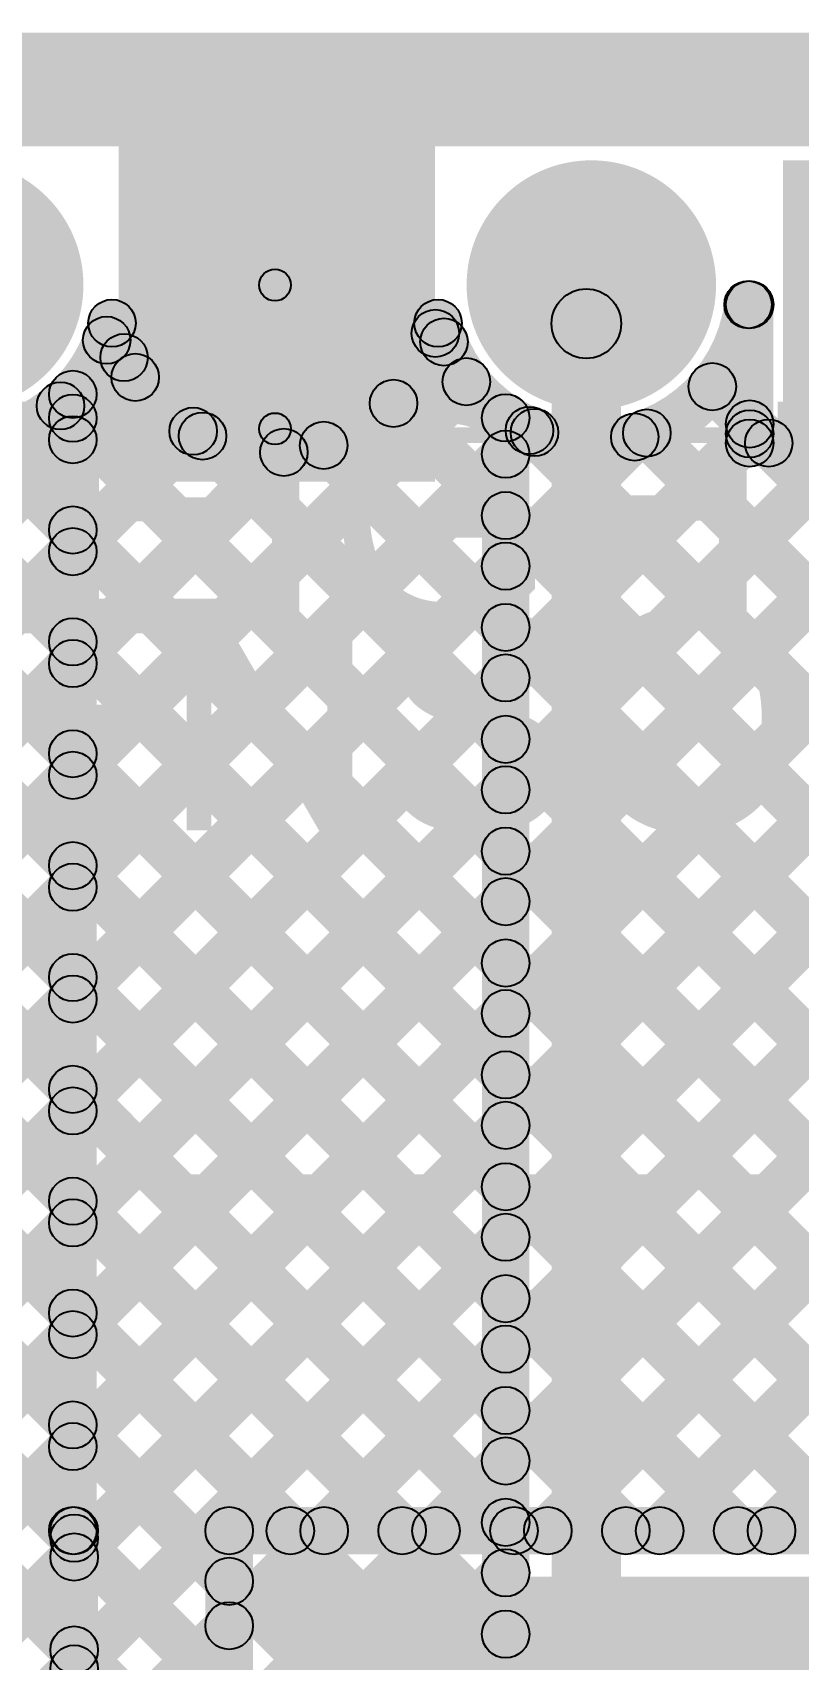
# Model space of a CAD drawing. Header units: millimetres. Extents: x 0 to 210, y 0 to 213.
# Drawn here: x 0.583 to 0.825, y 2.771 to 3.285 of the extents above; entities that cross this region are included whole.
import ezdxf

# ---------------------------------------------------------------- set-up
doc = ezdxf.new("R2010")
doc.units = ezdxf.units.MM
doc.header["$MEASUREMENT"] = 0
for name, color, linetype in [('BottomLayer', 5, 'Continuous'), ('BottomSolder', 6, 'Continuous'), ('PadHoleLayer', 156, 'Continuous'), ('TopLayer', 1, 'Continuous'), ('TopOverlay', 2, 'Continuous'), ('TopPaste', 8, 'Continuous'), ('TopSolder', 216, 'Continuous')]:
    doc.layers.add(name, color=color, linetype=linetype)

# ---------------------------------------------------------------- blocks, each defined once
blk = doc.blocks.new('HDR_F_1X4_19')
at = {"layer": 'BottomLayer'}
blk.add_hatch(color=5, dxfattribs=at).paths.add_polyline_path([(-0.03643, 0.03343), (0.03443, 0.03343), (0.03443, -0.03743), (-0.03643, -0.03743)])
h = blk.add_hatch(color=5, dxfattribs=at)
edge = h.paths.add_edge_path()
edge.add_arc((0.099, -0.002), 0.03543, 0, 360)
h = blk.add_hatch(color=5, dxfattribs=at)
edge = h.paths.add_edge_path()
edge.add_arc((0.199, -0.002), 0.03543, 0, 360)
h = blk.add_hatch(color=5, dxfattribs=at)
edge = h.paths.add_edge_path()
edge.add_arc((0.299, -0.002), 0.03543, 0, 360)
at = {"layer": 'BottomSolder'}
blk.add_hatch(color=6, dxfattribs=at).paths.add_polyline_path([(-0.04043, 0.03743), (0.03843, 0.03743), (0.03843, -0.04143), (-0.04043, -0.04143)])
h = blk.add_hatch(color=6, dxfattribs=at)
edge = h.paths.add_edge_path()
edge.add_arc((0.099, -0.002), 0.03943, 0, 360)
h = blk.add_hatch(color=6, dxfattribs=at)
edge = h.paths.add_edge_path()
edge.add_arc((0.199, -0.002), 0.03943, 0, 360)
h = blk.add_hatch(color=6, dxfattribs=at)
edge = h.paths.add_edge_path()
edge.add_arc((0.299, -0.002), 0.03943, 0, 360)
at = {"layer": 'PadHoleLayer'}
h = blk.add_hatch(color=156, dxfattribs=at)
edge = h.paths.add_edge_path()
edge.add_arc((-0.001, -0.002), 0.01772, 0, 360)
h = blk.add_hatch(color=156, dxfattribs=at)
edge = h.paths.add_edge_path()
edge.add_arc((0.099, -0.002), 0.01772, 0, 360)
h = blk.add_hatch(color=156, dxfattribs=at)
edge = h.paths.add_edge_path()
edge.add_arc((0.199, -0.002), 0.01772, 0, 360)
h = blk.add_hatch(color=156, dxfattribs=at)
edge = h.paths.add_edge_path()
edge.add_arc((0.299, -0.002), 0.01772, 0, 360)
at = {"layer": 'TopLayer'}
blk.add_hatch(color=1, dxfattribs=at).paths.add_polyline_path([(-0.03643, 0.03343), (0.03443, 0.03343), (0.03443, -0.03743), (-0.03643, -0.03743)])
h = blk.add_hatch(color=1, dxfattribs=at)
edge = h.paths.add_edge_path()
edge.add_arc((0.099, -0.002), 0.03543, 0, 360)
h = blk.add_hatch(color=1, dxfattribs=at)
edge = h.paths.add_edge_path()
edge.add_arc((0.199, -0.002), 0.03543, 0, 360)
h = blk.add_hatch(color=1, dxfattribs=at)
edge = h.paths.add_edge_path()
edge.add_arc((0.299, -0.002), 0.03543, 0, 360)
at = {"layer": 'TopOverlay'}
h = blk.add_hatch(color=2, dxfattribs=at)
edge = h.paths.add_edge_path()
edge.add_arc((-0.06, 0.04543), 0.0025, 0, 360)
h = blk.add_hatch(color=2, dxfattribs=at)
edge = h.paths.add_edge_path()
edge.add_arc((-0.06, 0.04543), 0.0025, 0, 360)
for points in [[(0.358, 0.04793), (0.358, 0.04293), (-0.06, 0.04293), (-0.06, 0.04793)], [(-0.0625, 0.04543), (-0.0575, 0.04543), (-0.0575, -0.053), (-0.0625, -0.053)], [(0.3555, 0.04543), (0.3605, 0.04543), (0.3605, -0.053), (0.3555, -0.053)], [(0.358, -0.0505), (0.358, -0.0555), (-0.06, -0.0555), (-0.06, -0.0505)]]:
    blk.add_hatch(color=2, dxfattribs=at).paths.add_polyline_path(points)
h = blk.add_hatch(color=2, dxfattribs=at)
edge = h.paths.add_edge_path()
edge.add_arc((0.358, 0.04543), 0.0025, 0, 360)
h = blk.add_hatch(color=2, dxfattribs=at)
edge = h.paths.add_edge_path()
edge.add_arc((0.358, 0.04543), 0.0025, 0, 360)
h = blk.add_hatch(color=2, dxfattribs=at)
edge = h.paths.add_edge_path()
edge.add_arc((-0.06, -0.053), 0.0025, 0, 360)
h = blk.add_hatch(color=2, dxfattribs=at)
edge = h.paths.add_edge_path()
edge.add_arc((-0.06, -0.053), 0.0025, 0, 360)
h = blk.add_hatch(color=2, dxfattribs=at)
edge = h.paths.add_edge_path()
edge.add_arc((0.358, -0.053), 0.0025, 0, 360)
h = blk.add_hatch(color=2, dxfattribs=at)
edge = h.paths.add_edge_path()
edge.add_arc((0.358, -0.053), 0.0025, 0, 360)
at = {"layer": 'TopSolder'}
blk.add_hatch(color=216, dxfattribs=at).paths.add_polyline_path([(-0.04043, 0.03743), (0.03843, 0.03743), (0.03843, -0.04143), (-0.04043, -0.04143)])
h = blk.add_hatch(color=216, dxfattribs=at)
edge = h.paths.add_edge_path()
edge.add_arc((0.099, -0.002), 0.03943, 0, 360)
h = blk.add_hatch(color=216, dxfattribs=at)
edge = h.paths.add_edge_path()
edge.add_arc((0.199, -0.002), 0.03943, 0, 360)
h = blk.add_hatch(color=216, dxfattribs=at)
edge = h.paths.add_edge_path()
edge.add_arc((0.299, -0.002), 0.03943, 0, 360)
at = {"layer": 'TopOverlay'}
for centre in [(-0.06, 0.04543), (-0.06, 0.04543), (0.358, 0.04543), (0.358, 0.04543), (-0.06, -0.053), (-0.06, -0.053), (0.358, -0.053), (0.358, -0.053)]:
    blk.add_circle(centre, 0.0025, dxfattribs=at)
blk = doc.blocks.new('74437368033_66')
at = {"layer": 'TopLayer'}
blk.add_hatch(color=1, dxfattribs=at).paths.add_polyline_path([(-0.26772, 0.0689), (-0.1063, 0.0689), (-0.1063, -0.0689), (-0.26772, -0.0689)])
at = {"layer": 'TopOverlay'}
blk.add_hatch(color=2, dxfattribs=at).paths.add_polyline_path([(0.17669, -0.20018), (0.17669, -0.20518), (-0.17669, -0.20518), (-0.17669, -0.20018)])
at = {"layer": 'TopPaste'}
blk.add_hatch(color=8, dxfattribs=at).paths.add_polyline_path([(-0.26772, 0.0689), (-0.1063, 0.0689), (-0.1063, -0.0689), (-0.26772, -0.0689)])
at = {"layer": 'TopSolder'}
blk.add_hatch(color=216, dxfattribs=at).paths.add_polyline_path([(-0.27172, 0.0729), (-0.1023, 0.0729), (-0.1023, -0.0729), (-0.27172, -0.0729)])

msp = doc.modelspace()

# ---------------------------------------------------------------- hatches: boundary and pattern name
at = {"layer": 'BottomLayer'}
for points in [[(-0.093, 3.249), (2.609, 3.249), (2.609, 3.285), (-0.093, 3.285)], [(0.61, 3.143), (0.71, 3.143), (0.71, 3.266), (0.61, 3.266)], [(0.30484, 3.1957), (0.31544, 3.2063), (0.73765, 2.78409), (0.72705, 2.77349)], [(0.34019, 3.1957), (0.3508, 3.2063), (0.73765, 2.81945), (0.72705, 2.80884)], [(0.37555, 3.1957), (0.38615, 3.2063), (0.73765, 2.8548), (0.72705, 2.8442)], [(0.4109, 3.1957), (0.42151, 3.2063), (0.73765, 2.89016), (0.72705, 2.87955)], [(0.44626, 3.1957), (0.45686, 3.2063), (0.73765, 2.92551), (0.72705, 2.91491)], [(0.48161, 3.1957), (0.49222, 3.2063), (0.73765, 2.96087), (0.72705, 2.95026)], [(0.66443, 3.15975), (0.65443, 3.15975), (0.65443, 3.20518), (0.66443, 3.20518)], [(0.70481, 3.18463), (0.71542, 3.19524), (0.71814, 3.19251), (0.70754, 3.1819)], [(0.60092, 3.18246), (0.61152, 3.19306), (0.61701, 3.18758), (0.6064, 3.17697)], [(0.76885, 2.46115), (0.74685, 2.46115), (0.74685, 3.193), (0.76885, 3.193)], [(0.1888, 2.739), (0.1782, 2.7496), (0.60993, 3.18134), (0.62054, 3.17073)], [(0.1888, 2.63293), (0.1782, 2.64354), (0.71461, 3.17995), (0.72522, 3.16935)], [(0.69159, 3.16249), (0.7022, 3.1731), (0.73765, 3.13764), (0.72705, 3.12704)], [(0.58631, 3.16171), (0.59692, 3.17231), (0.73765, 3.03158), (0.72705, 3.02097)], [(0.1888, 2.70364), (0.1782, 2.71425), (0.62825, 3.1643), (0.63886, 3.1537)], [(0.63122, 3.15216), (0.64182, 3.16276), (0.73765, 3.06693), (0.72705, 3.05633)], [(0.73985, 2.46115), (0.72485, 2.46115), (0.72485, 3.16323), (0.73985, 3.16323)], [(0.1888, 2.66829), (0.1782, 2.67889), (0.65693, 3.15763), (0.66754, 3.14702)], [(0.56208, 3.15058), (0.57269, 3.16119), (0.73765, 2.99622), (0.72705, 2.98562)], [(0.6695, 3.14923), (0.68011, 3.15983), (0.73765, 3.10229), (0.72705, 3.09168)], [(0.1888, 2.59757), (0.1782, 2.60818), (0.72705, 3.15703), (0.73765, 3.14643)], [(0.1888, 2.56222), (0.1782, 2.57283), (0.72705, 3.12168), (0.73765, 3.11107)], [(0.35664, 3.10854), (0.36725, 3.11914), (0.73765, 2.74874), (0.72705, 2.73813)], [(0.34925, 3.08057), (0.35986, 3.09117), (0.73765, 2.71338), (0.72705, 2.70277)], [(0.1888, 2.52686), (0.1782, 2.53747), (0.72705, 3.08632), (0.73765, 3.07571)], [(0.28445, 3.07466), (0.29506, 3.08527), (0.73765, 2.64267), (0.72705, 2.63206)], [(0.3198, 3.07466), (0.33041, 3.08527), (0.73765, 2.67803), (0.72705, 2.66742)], [(0.1888, 2.49151), (0.1782, 2.50212), (0.72705, 3.05097), (0.73765, 3.04036)], [(0.1888, 2.45615), (0.1782, 2.46676), (0.72705, 3.01561), (0.73765, 3.005)], [(0.1888, 2.4208), (0.1782, 2.43141), (0.72705, 2.98026), (0.73765, 2.96965)], [(0.1888, 2.38544), (0.1782, 2.39605), (0.72705, 2.9449), (0.73765, 2.93429)], [(0.1888, 2.35009), (0.1782, 2.36069), (0.72705, 2.90954), (0.73765, 2.89894)], [(0.19827, 2.3242), (0.18766, 2.3348), (0.72705, 2.87419), (0.73765, 2.86358)], [(0.23362, 2.3242), (0.22302, 2.3348), (0.72705, 2.83883), (0.73765, 2.82823)], [(0.26898, 2.3242), (0.25837, 2.3348), (0.72705, 2.80348), (0.73765, 2.79287)]]:
    msp.add_hatch(color=5, dxfattribs=at).paths.add_polyline_path(points)
h = msp.add_hatch(color=5, dxfattribs=at)
edge = h.paths.add_edge_path()
edge.add_arc((0.65943, 3.20518), 0.005, 0, 360)
h = msp.add_hatch(color=5, dxfattribs=at)
edge = h.paths.add_edge_path()
edge.add_arc((0.75785, 3.193), 0.011, 0, 360)
h = msp.add_hatch(color=5, dxfattribs=at)
edge = h.paths.add_edge_path()
edge.add_arc((0.60788, 3.19313), 0.0075, 0, 360)
h = msp.add_hatch(color=5, dxfattribs=at)
edge = h.paths.add_edge_path()
edge.add_arc((0.60788, 3.19313), 0.0075, 0, 360)
h = msp.add_hatch(color=5, dxfattribs=at)
edge = h.paths.add_edge_path()
edge.add_arc((0.71097, 3.19313), 0.0075, 0, 360)
h = msp.add_hatch(color=5, dxfattribs=at)
edge = h.paths.add_edge_path()
edge.add_arc((0.71097, 3.19313), 0.0075, 0, 360)
h = msp.add_hatch(color=5, dxfattribs=at)
edge = h.paths.add_edge_path()
edge.add_arc((0.60622, 3.18776), 0.0075, 0, 360)
h = msp.add_hatch(color=5, dxfattribs=at)
edge = h.paths.add_edge_path()
edge.add_arc((0.71012, 3.18993), 0.0075, 0, 360)
h = msp.add_hatch(color=5, dxfattribs=at)
edge = h.paths.add_edge_path()
edge.add_arc((0.71284, 3.18721), 0.0075, 0, 360)
h = msp.add_hatch(color=5, dxfattribs=at)
edge = h.paths.add_edge_path()
edge.add_arc((0.61171, 3.18228), 0.0075, 0, 360)
h = msp.add_hatch(color=5, dxfattribs=at)
edge = h.paths.add_edge_path()
edge.add_arc((0.61524, 3.17604), 0.0075, 0, 360)
h = msp.add_hatch(color=5, dxfattribs=at)
edge = h.paths.add_edge_path()
edge.add_arc((0.71992, 3.17465), 0.0075, 0, 360)
h = msp.add_hatch(color=5, dxfattribs=at)
edge = h.paths.add_edge_path()
edge.add_arc((0.59162, 3.16701), 0.0075, 0, 360)
h = msp.add_hatch(color=5, dxfattribs=at)
edge = h.paths.add_edge_path()
edge.add_arc((0.6969, 3.16779), 0.0075, 0, 360)
h = msp.add_hatch(color=5, dxfattribs=at)
edge = h.paths.add_edge_path()
edge.add_arc((0.73235, 3.16323), 0.0075, 0, 360)
h = msp.add_hatch(color=5, dxfattribs=at)
edge = h.paths.add_edge_path()
edge.add_arc((0.73235, 3.16323), 0.0075, 0, 360)
h = msp.add_hatch(color=5, dxfattribs=at)
edge = h.paths.add_edge_path()
edge.add_arc((0.63356, 3.159), 0.0075, 0, 360)
h = msp.add_hatch(color=5, dxfattribs=at)
edge = h.paths.add_edge_path()
edge.add_arc((0.63652, 3.15746), 0.0075, 0, 360)
h = msp.add_hatch(color=5, dxfattribs=at)
edge = h.paths.add_edge_path()
edge.add_arc((0.65943, 3.15975), 0.005, 0, 360)
h = msp.add_hatch(color=5, dxfattribs=at)
edge = h.paths.add_edge_path()
edge.add_arc((0.66223, 3.15232), 0.0075, 0, 360)
h = msp.add_hatch(color=5, dxfattribs=at)
edge = h.paths.add_edge_path()
edge.add_arc((0.67481, 3.15453), 0.0075, 0, 360)
h = msp.add_hatch(color=5, dxfattribs=at)
edge = h.paths.add_edge_path()
edge.add_arc((0.73235, 3.15173), 0.0075, 0, 360)
h = msp.add_hatch(color=5, dxfattribs=at)
edge = h.paths.add_edge_path()
edge.add_arc((0.73235, 3.13234), 0.0075, 0, 360)
h = msp.add_hatch(color=5, dxfattribs=at)
edge = h.paths.add_edge_path()
edge.add_arc((0.73235, 3.11637), 0.0075, 0, 360)
h = msp.add_hatch(color=5, dxfattribs=at)
edge = h.paths.add_edge_path()
edge.add_arc((0.73235, 3.09699), 0.0075, 0, 360)
h = msp.add_hatch(color=5, dxfattribs=at)
edge = h.paths.add_edge_path()
edge.add_arc((0.73235, 3.08102), 0.0075, 0, 360)
h = msp.add_hatch(color=5, dxfattribs=at)
edge = h.paths.add_edge_path()
edge.add_arc((0.73235, 3.06163), 0.0075, 0, 360)
h = msp.add_hatch(color=5, dxfattribs=at)
edge = h.paths.add_edge_path()
edge.add_arc((0.73235, 3.04566), 0.0075, 0, 360)
h = msp.add_hatch(color=5, dxfattribs=at)
edge = h.paths.add_edge_path()
edge.add_arc((0.73235, 3.02628), 0.0075, 0, 360)
h = msp.add_hatch(color=5, dxfattribs=at)
edge = h.paths.add_edge_path()
edge.add_arc((0.73235, 3.01031), 0.0075, 0, 360)
h = msp.add_hatch(color=5, dxfattribs=at)
edge = h.paths.add_edge_path()
edge.add_arc((0.73235, 2.99092), 0.0075, 0, 360)
h = msp.add_hatch(color=5, dxfattribs=at)
edge = h.paths.add_edge_path()
edge.add_arc((0.73235, 2.97495), 0.0075, 0, 360)
h = msp.add_hatch(color=5, dxfattribs=at)
edge = h.paths.add_edge_path()
edge.add_arc((0.73235, 2.95556), 0.0075, 0, 360)
h = msp.add_hatch(color=5, dxfattribs=at)
edge = h.paths.add_edge_path()
edge.add_arc((0.73235, 2.9396), 0.0075, 0, 360)
h = msp.add_hatch(color=5, dxfattribs=at)
edge = h.paths.add_edge_path()
edge.add_arc((0.73235, 2.92021), 0.0075, 0, 360)
h = msp.add_hatch(color=5, dxfattribs=at)
edge = h.paths.add_edge_path()
edge.add_arc((0.73235, 2.90424), 0.0075, 0, 360)
h = msp.add_hatch(color=5, dxfattribs=at)
edge = h.paths.add_edge_path()
edge.add_arc((0.73235, 2.88485), 0.0075, 0, 360)
h = msp.add_hatch(color=5, dxfattribs=at)
edge = h.paths.add_edge_path()
edge.add_arc((0.73235, 2.86889), 0.0075, 0, 360)
h = msp.add_hatch(color=5, dxfattribs=at)
edge = h.paths.add_edge_path()
edge.add_arc((0.73235, 2.8495), 0.0075, 0, 360)
h = msp.add_hatch(color=5, dxfattribs=at)
edge = h.paths.add_edge_path()
edge.add_arc((0.73235, 2.83353), 0.0075, 0, 360)
h = msp.add_hatch(color=5, dxfattribs=at)
edge = h.paths.add_edge_path()
edge.add_arc((0.73235, 2.81414), 0.0075, 0, 360)
h = msp.add_hatch(color=5, dxfattribs=at)
edge = h.paths.add_edge_path()
edge.add_arc((0.73235, 2.79818), 0.0075, 0, 360)
h = msp.add_hatch(color=5, dxfattribs=at)
edge = h.paths.add_edge_path()
edge.add_arc((0.73235, 2.77879), 0.0075, 0, 360)
at = {"layer": 'TopLayer'}
h = msp.add_hatch(color=1, dxfattribs=at)
edge = h.paths.add_edge_path()
edge.add_arc((0.65943, 3.20518), 0.005, 0, 360)
for points in [[(0.6008, 2.8328), (0.5902, 2.84341), (0.9511, 3.2043), (0.9617, 3.1937)], [(0.66443, 3.15975), (0.65443, 3.15975), (0.65443, 3.20518), (0.66443, 3.20518)], [(0.68027, 2.8062), (0.66966, 2.8168), (1.05716, 3.2043), (1.06777, 3.1937)], [(0.81699, 3.15525), (0.80199, 3.15525), (0.80199, 3.199), (0.81699, 3.199)], [(0.60123, 2.79787), (0.59062, 2.80848), (0.97913, 3.19698), (0.98973, 3.18637)], [(0.60123, 2.76251), (0.59062, 2.77312), (1.01345, 3.19595), (1.02405, 3.18534)], [(0.70481, 3.18463), (0.71542, 3.19524), (0.71814, 3.19251), (0.70754, 3.1819)], [(0.60092, 3.18246), (0.61152, 3.19306), (0.61701, 3.18758), (0.6064, 3.17697)], [(0.6008, 3.151), (0.5902, 3.1616), (0.60993, 3.18134), (0.62054, 3.17073)], [(0.6008, 3.04493), (0.5902, 3.05554), (0.71461, 3.17995), (0.72522, 3.16935)], [(0.79237, 3.16778), (0.80298, 3.17839), (0.8148, 3.16657), (0.80419, 3.15596)], [(0.69159, 3.16249), (0.7022, 3.1731), (0.9965, 2.8788), (0.98589, 2.8682)], [(0.603, 2.8115), (0.588, 2.8115), (0.588, 3.17066), (0.603, 3.17066)], [(0.5902, 3.15782), (0.6008, 3.16843), (0.95243, 2.8168), (0.94182, 2.8062)], [(0.71562, 2.8062), (0.70502, 2.8168), (1.0572, 3.16898), (1.0678, 3.15838)], [(0.6008, 3.00957), (0.5902, 3.02018), (0.73456, 3.16454), (0.74517, 3.15394)], [(0.6008, 3.11564), (0.5902, 3.12625), (0.62825, 3.1643), (0.63886, 3.1537)], [(0.6008, 2.93886), (0.5902, 2.94947), (0.80419, 3.16346), (0.8148, 3.15286)], [(0.6008, 2.97422), (0.5902, 2.98483), (0.76784, 3.16247), (0.77845, 3.15187)], [(0.63122, 3.15216), (0.64182, 3.16276), (0.98778, 2.8168), (0.97718, 2.8062)], [(0.73615, 3.15329), (0.74676, 3.1639), (1.03185, 2.8788), (1.02124, 2.8682)], [(0.77167, 3.15313), (0.78227, 3.16373), (1.06721, 2.8788), (1.0566, 2.8682)], [(0.80419, 3.15596), (0.8148, 3.16657), (0.82081, 3.16055), (0.81021, 3.14994)], [(0.80949, 3.14775), (0.80949, 3.16275), (0.90936, 3.16275), (0.90936, 3.14775)], [(0.6008, 2.90351), (0.5902, 2.91412), (0.83663, 3.16055), (0.84724, 3.14994)], [(0.6008, 2.86815), (0.5902, 2.87876), (0.87199, 3.16055), (0.88259, 3.14994)], [(0.6008, 3.08029), (0.5902, 3.09089), (0.65693, 3.15763), (0.66754, 3.14702)], [(0.6695, 3.14923), (0.68011, 3.15983), (0.9948, 2.84514), (0.9842, 2.83453)], [(0.81021, 3.14994), (0.82081, 3.16055), (1.10256, 2.8788), (1.09195, 2.8682)], [(0.5902, 3.12247), (0.6008, 3.13307), (0.91707, 2.8168), (0.90647, 2.8062)], [(0.75098, 2.8062), (0.74037, 2.8168), (1.0572, 3.13363), (1.0678, 3.12302)], [(0.78633, 2.8062), (0.77573, 2.8168), (1.08223, 3.1233), (1.09283, 3.1127)], [(0.82169, 2.8062), (0.81108, 2.8168), (1.11758, 3.1233), (1.12819, 3.1127)], [(0.5902, 3.08711), (0.6008, 3.09772), (0.88172, 2.8168), (0.87111, 2.8062)], [(0.5902, 3.05176), (0.6008, 3.06236), (0.84636, 2.8168), (0.83576, 2.8062)], [(0.5902, 3.0164), (0.6008, 3.02701), (0.81101, 2.8168), (0.8004, 2.8062)], [(0.5902, 2.98105), (0.6008, 2.99165), (0.77565, 2.8168), (0.76505, 2.8062)], [(0.5902, 2.94569), (0.6008, 2.9563), (0.7403, 2.8168), (0.72969, 2.8062)], [(0.5902, 2.91034), (0.6008, 2.92094), (0.70494, 2.8168), (0.69434, 2.8062)], [(0.5902, 2.87498), (0.6008, 2.88559), (0.66959, 2.8168), (0.65898, 2.8062)], [(0.5902, 2.83962), (0.6008, 2.85023), (0.65023, 2.80081), (0.63962, 2.7902)], [(0.64493, 2.804), (0.64493, 2.819), (0.9895, 2.819), (0.9895, 2.804)], [(0.59062, 2.80384), (0.60123, 2.81445), (0.65023, 2.76545), (0.63962, 2.75484)], [(0.60343, 2.6285), (0.58843, 2.6285), (0.58843, 2.8115), (0.60343, 2.8115)], [(0.65243, 2.5215), (0.63743, 2.5215), (0.63743, 2.8115), (0.65243, 2.8115)], [(0.65943, 2.536), (0.993, 2.536), (0.993, 2.797), (0.65943, 2.797)], [(0.60123, 2.72716), (0.59062, 2.73776), (0.63962, 2.78676), (0.65023, 2.77616)], [(0.59062, 2.76849), (0.60123, 2.7791), (0.65023, 2.7301), (0.63962, 2.71949)]]:
    msp.add_hatch(color=1, dxfattribs=at).paths.add_polyline_path(points)
h = msp.add_hatch(color=1, dxfattribs=at)
edge = h.paths.add_edge_path()
edge.add_arc((0.80898, 3.199), 0.0075, 0, 360)
h = msp.add_hatch(color=1, dxfattribs=at)
edge = h.paths.add_edge_path()
edge.add_arc((0.80949, 3.199), 0.0075, 0, 360)
h = msp.add_hatch(color=1, dxfattribs=at)
edge = h.paths.add_edge_path()
edge.add_arc((0.60788, 3.19313), 0.0075, 0, 360)
h = msp.add_hatch(color=1, dxfattribs=at)
edge = h.paths.add_edge_path()
edge.add_arc((0.60788, 3.19313), 0.0075, 0, 360)
h = msp.add_hatch(color=1, dxfattribs=at)
edge = h.paths.add_edge_path()
edge.add_arc((0.71097, 3.19313), 0.0075, 0, 360)
h = msp.add_hatch(color=1, dxfattribs=at)
edge = h.paths.add_edge_path()
edge.add_arc((0.71097, 3.19313), 0.0075, 0, 360)
h = msp.add_hatch(color=1, dxfattribs=at)
edge = h.paths.add_edge_path()
edge.add_arc((0.60622, 3.18776), 0.0075, 0, 360)
h = msp.add_hatch(color=1, dxfattribs=at)
edge = h.paths.add_edge_path()
edge.add_arc((0.71012, 3.18993), 0.0075, 0, 360)
h = msp.add_hatch(color=1, dxfattribs=at)
edge = h.paths.add_edge_path()
edge.add_arc((0.71284, 3.18721), 0.0075, 0, 360)
h = msp.add_hatch(color=1, dxfattribs=at)
edge = h.paths.add_edge_path()
edge.add_arc((0.61171, 3.18228), 0.0075, 0, 360)
h = msp.add_hatch(color=1, dxfattribs=at)
edge = h.paths.add_edge_path()
edge.add_arc((0.61524, 3.17604), 0.0075, 0, 360)
h = msp.add_hatch(color=1, dxfattribs=at)
edge = h.paths.add_edge_path()
edge.add_arc((0.5955, 3.17066), 0.0075, 0, 360)
h = msp.add_hatch(color=1, dxfattribs=at)
edge = h.paths.add_edge_path()
edge.add_arc((0.5955, 3.17066), 0.0075, 0, 360)
h = msp.add_hatch(color=1, dxfattribs=at)
edge = h.paths.add_edge_path()
edge.add_arc((0.71992, 3.17465), 0.0075, 0, 360)
h = msp.add_hatch(color=1, dxfattribs=at)
edge = h.paths.add_edge_path()
edge.add_arc((0.79768, 3.17308), 0.0075, 0, 360)
h = msp.add_hatch(color=1, dxfattribs=at)
edge = h.paths.add_edge_path()
edge.add_arc((0.6969, 3.16779), 0.0075, 0, 360)
h = msp.add_hatch(color=1, dxfattribs=at)
edge = h.paths.add_edge_path()
edge.add_arc((0.5955, 3.16313), 0.0075, 0, 360)
h = msp.add_hatch(color=1, dxfattribs=at)
edge = h.paths.add_edge_path()
edge.add_arc((0.80949, 3.16126), 0.0075, 0, 360)
h = msp.add_hatch(color=1, dxfattribs=at)
edge = h.paths.add_edge_path()
edge.add_arc((0.80949, 3.16126), 0.0075, 0, 360)
h = msp.add_hatch(color=1, dxfattribs=at)
edge = h.paths.add_edge_path()
edge.add_arc((0.5955, 3.1563), 0.0075, 0, 360)
h = msp.add_hatch(color=1, dxfattribs=at)
edge = h.paths.add_edge_path()
edge.add_arc((0.63356, 3.159), 0.0075, 0, 360)
h = msp.add_hatch(color=1, dxfattribs=at)
edge = h.paths.add_edge_path()
edge.add_arc((0.63652, 3.15746), 0.0075, 0, 360)
h = msp.add_hatch(color=1, dxfattribs=at)
edge = h.paths.add_edge_path()
edge.add_arc((0.65943, 3.15975), 0.005, 0, 360)
h = msp.add_hatch(color=1, dxfattribs=at)
edge = h.paths.add_edge_path()
edge.add_arc((0.73986, 3.15924), 0.0075, 0, 360)
h = msp.add_hatch(color=1, dxfattribs=at)
edge = h.paths.add_edge_path()
edge.add_arc((0.74145, 3.15859), 0.0075, 0, 360)
h = msp.add_hatch(color=1, dxfattribs=at)
edge = h.paths.add_edge_path()
edge.add_arc((0.77315, 3.15717), 0.0075, 0, 360)
h = msp.add_hatch(color=1, dxfattribs=at)
edge = h.paths.add_edge_path()
edge.add_arc((0.77697, 3.15843), 0.0075, 0, 360)
h = msp.add_hatch(color=1, dxfattribs=at)
edge = h.paths.add_edge_path()
edge.add_arc((0.80949, 3.15816), 0.0075, 0, 360)
h = msp.add_hatch(color=1, dxfattribs=at)
edge = h.paths.add_edge_path()
edge.add_arc((0.80949, 3.15525), 0.0075, 0, 360)
h = msp.add_hatch(color=1, dxfattribs=at)
edge = h.paths.add_edge_path()
edge.add_arc((0.80949, 3.15525), 0.0075, 0, 360)
h = msp.add_hatch(color=1, dxfattribs=at)
edge = h.paths.add_edge_path()
edge.add_arc((0.81551, 3.15525), 0.0075, 0, 360)
h = msp.add_hatch(color=1, dxfattribs=at)
edge = h.paths.add_edge_path()
edge.add_arc((0.81551, 3.15525), 0.0075, 0, 360)
h = msp.add_hatch(color=1, dxfattribs=at)
edge = h.paths.add_edge_path()
edge.add_arc((0.66223, 3.15232), 0.0075, 0, 360)
h = msp.add_hatch(color=1, dxfattribs=at)
edge = h.paths.add_edge_path()
edge.add_arc((0.67481, 3.15453), 0.0075, 0, 360)
h = msp.add_hatch(color=1, dxfattribs=at)
edge = h.paths.add_edge_path()
edge.add_arc((0.5955, 3.12777), 0.0075, 0, 360)
h = msp.add_hatch(color=1, dxfattribs=at)
edge = h.paths.add_edge_path()
edge.add_arc((0.5955, 3.12094), 0.0075, 0, 360)
h = msp.add_hatch(color=1, dxfattribs=at)
edge = h.paths.add_edge_path()
edge.add_arc((0.5955, 3.09242), 0.0075, 0, 360)
h = msp.add_hatch(color=1, dxfattribs=at)
edge = h.paths.add_edge_path()
edge.add_arc((0.5955, 3.08559), 0.0075, 0, 360)
h = msp.add_hatch(color=1, dxfattribs=at)
edge = h.paths.add_edge_path()
edge.add_arc((0.5955, 3.05706), 0.0075, 0, 360)
h = msp.add_hatch(color=1, dxfattribs=at)
edge = h.paths.add_edge_path()
edge.add_arc((0.5955, 3.05023), 0.0075, 0, 360)
h = msp.add_hatch(color=1, dxfattribs=at)
edge = h.paths.add_edge_path()
edge.add_arc((0.5955, 3.0217), 0.0075, 0, 360)
h = msp.add_hatch(color=1, dxfattribs=at)
edge = h.paths.add_edge_path()
edge.add_arc((0.5955, 3.01488), 0.0075, 0, 360)
h = msp.add_hatch(color=1, dxfattribs=at)
edge = h.paths.add_edge_path()
edge.add_arc((0.5955, 2.98635), 0.0075, 0, 360)
h = msp.add_hatch(color=1, dxfattribs=at)
edge = h.paths.add_edge_path()
edge.add_arc((0.5955, 2.97952), 0.0075, 0, 360)
h = msp.add_hatch(color=1, dxfattribs=at)
edge = h.paths.add_edge_path()
edge.add_arc((0.5955, 2.95099), 0.0075, 0, 360)
h = msp.add_hatch(color=1, dxfattribs=at)
edge = h.paths.add_edge_path()
edge.add_arc((0.5955, 2.94417), 0.0075, 0, 360)
h = msp.add_hatch(color=1, dxfattribs=at)
edge = h.paths.add_edge_path()
edge.add_arc((0.5955, 2.91564), 0.0075, 0, 360)
h = msp.add_hatch(color=1, dxfattribs=at)
edge = h.paths.add_edge_path()
edge.add_arc((0.5955, 2.90881), 0.0075, 0, 360)
h = msp.add_hatch(color=1, dxfattribs=at)
edge = h.paths.add_edge_path()
edge.add_arc((0.5955, 2.88028), 0.0075, 0, 360)
h = msp.add_hatch(color=1, dxfattribs=at)
edge = h.paths.add_edge_path()
edge.add_arc((0.5955, 2.87346), 0.0075, 0, 360)
h = msp.add_hatch(color=1, dxfattribs=at)
edge = h.paths.add_edge_path()
edge.add_arc((0.5955, 2.84493), 0.0075, 0, 360)
h = msp.add_hatch(color=1, dxfattribs=at)
edge = h.paths.add_edge_path()
edge.add_arc((0.5955, 2.8381), 0.0075, 0, 360)
h = msp.add_hatch(color=1, dxfattribs=at)
edge = h.paths.add_edge_path()
edge.add_arc((0.5955, 2.8115), 0.0075, 0, 360)
h = msp.add_hatch(color=1, dxfattribs=at)
edge = h.paths.add_edge_path()
edge.add_arc((0.59593, 2.8115), 0.0075, 0, 360)
h = msp.add_hatch(color=1, dxfattribs=at)
edge = h.paths.add_edge_path()
edge.add_arc((0.64493, 2.8115), 0.0075, 0, 360)
h = msp.add_hatch(color=1, dxfattribs=at)
edge = h.paths.add_edge_path()
edge.add_arc((0.64493, 2.8115), 0.0075, 0, 360)
h = msp.add_hatch(color=1, dxfattribs=at)
edge = h.paths.add_edge_path()
edge.add_arc((0.66428, 2.8115), 0.0075, 0, 360)
h = msp.add_hatch(color=1, dxfattribs=at)
edge = h.paths.add_edge_path()
edge.add_arc((0.67496, 2.8115), 0.0075, 0, 360)
h = msp.add_hatch(color=1, dxfattribs=at)
edge = h.paths.add_edge_path()
edge.add_arc((0.69964, 2.8115), 0.0075, 0, 360)
h = msp.add_hatch(color=1, dxfattribs=at)
edge = h.paths.add_edge_path()
edge.add_arc((0.71032, 2.8115), 0.0075, 0, 360)
h = msp.add_hatch(color=1, dxfattribs=at)
edge = h.paths.add_edge_path()
edge.add_arc((0.73499, 2.8115), 0.0075, 0, 360)
h = msp.add_hatch(color=1, dxfattribs=at)
edge = h.paths.add_edge_path()
edge.add_arc((0.74567, 2.8115), 0.0075, 0, 360)
h = msp.add_hatch(color=1, dxfattribs=at)
edge = h.paths.add_edge_path()
edge.add_arc((0.77035, 2.8115), 0.0075, 0, 360)
h = msp.add_hatch(color=1, dxfattribs=at)
edge = h.paths.add_edge_path()
edge.add_arc((0.78103, 2.8115), 0.0075, 0, 360)
h = msp.add_hatch(color=1, dxfattribs=at)
edge = h.paths.add_edge_path()
edge.add_arc((0.8057, 2.8115), 0.0075, 0, 360)
h = msp.add_hatch(color=1, dxfattribs=at)
edge = h.paths.add_edge_path()
edge.add_arc((0.81639, 2.8115), 0.0075, 0, 360)
h = msp.add_hatch(color=1, dxfattribs=at)
edge = h.paths.add_edge_path()
edge.add_arc((0.59593, 2.80915), 0.0075, 0, 360)
h = msp.add_hatch(color=1, dxfattribs=at)
edge = h.paths.add_edge_path()
edge.add_arc((0.59593, 2.80317), 0.0075, 0, 360)
h = msp.add_hatch(color=1, dxfattribs=at)
edge = h.paths.add_edge_path()
edge.add_arc((0.64493, 2.7955), 0.0075, 0, 360)
h = msp.add_hatch(color=1, dxfattribs=at)
edge = h.paths.add_edge_path()
edge.add_arc((0.64493, 2.78146), 0.0075, 0, 360)
h = msp.add_hatch(color=1, dxfattribs=at)
edge = h.paths.add_edge_path()
edge.add_arc((0.59593, 2.77379), 0.0075, 0, 360)
h = msp.add_hatch(color=1, dxfattribs=at)
edge = h.paths.add_edge_path()
edge.add_arc((0.59593, 2.76782), 0.0075, 0, 360)

# ---------------------------------------------------------------- linework, layer by layer
at = {"layer": 'BottomLayer', "const_width": 0.015}
for points in [[(0.60788, 3.19313, -0.848298), (0.50967, 3.201)], [(0.71097, 3.19313, -0.79316), (0.60788, 3.19313)], [(0.73235, 3.16323, -0.190749), (0.71097, 3.19313)]]:
    msp.add_lwpolyline(points, format="xyb", dxfattribs=at)
at = {"layer": 'BottomLayer'}
for centre, radius in [((0.65943, 3.20518), 0.005), ((0.75785, 3.193), 0.011), ((0.60788, 3.19313), 0.0075), ((0.60788, 3.19313), 0.0075), ((0.71097, 3.19313), 0.0075), ((0.71097, 3.19313), 0.0075), ((0.60622, 3.18776), 0.0075), ((0.71012, 3.18993), 0.0075), ((0.71284, 3.18721), 0.0075), ((0.61171, 3.18228), 0.0075), ((0.61524, 3.17604), 0.0075), ((0.71992, 3.17465), 0.0075), ((0.59162, 3.16701), 0.0075), ((0.6969, 3.16779), 0.0075), ((0.73235, 3.16323), 0.0075), ((0.73235, 3.16323), 0.0075), ((0.63356, 3.159), 0.0075), ((0.63652, 3.15746), 0.0075), ((0.65943, 3.15975), 0.005), ((0.66223, 3.15232), 0.0075), ((0.67481, 3.15453), 0.0075), ((0.73235, 3.15173), 0.0075), ((0.73235, 3.13234), 0.0075), ((0.73235, 3.11637), 0.0075), ((0.73235, 3.09699), 0.0075), ((0.73235, 3.08102), 0.0075), ((0.73235, 3.06163), 0.0075), ((0.73235, 3.04566), 0.0075), ((0.73235, 3.02628), 0.0075), ((0.73235, 3.01031), 0.0075), ((0.73235, 2.99092), 0.0075), ((0.73235, 2.97495), 0.0075), ((0.73235, 2.95556), 0.0075), ((0.73235, 2.9396), 0.0075), ((0.73235, 2.92021), 0.0075), ((0.73235, 2.90424), 0.0075), ((0.73235, 2.88485), 0.0075), ((0.73235, 2.86889), 0.0075), ((0.73235, 2.8495), 0.0075), ((0.73235, 2.83353), 0.0075), ((0.73235, 2.81414), 0.0075), ((0.73235, 2.79818), 0.0075), ((0.73235, 2.77879), 0.0075)]:
    msp.add_circle(centre, radius, dxfattribs=at)
at = {"layer": 'TopLayer', "const_width": 0.015}
for points in [[(0.80898, 3.199, -0.83113), (0.71097, 3.19313)], [(0.60788, 3.19313, -0.130664), (0.5955, 3.17066)], [(0.71097, 3.19313, -0.79316), (0.60788, 3.19313)]]:
    msp.add_lwpolyline(points, format="xyb", dxfattribs=at)
at = {"layer": 'TopLayer'}
for centre, radius in [((0.65943, 3.20518), 0.005), ((0.80898, 3.199), 0.0075), ((0.80949, 3.199), 0.0075), ((0.60788, 3.19313), 0.0075), ((0.60788, 3.19313), 0.0075), ((0.71097, 3.19313), 0.0075), ((0.71097, 3.19313), 0.0075), ((0.60622, 3.18776), 0.0075), ((0.71012, 3.18993), 0.0075), ((0.71284, 3.18721), 0.0075), ((0.61171, 3.18228), 0.0075), ((0.61524, 3.17604), 0.0075), ((0.5955, 3.17066), 0.0075), ((0.5955, 3.17066), 0.0075), ((0.71992, 3.17465), 0.0075), ((0.79768, 3.17308), 0.0075), ((0.6969, 3.16779), 0.0075), ((0.5955, 3.16313), 0.0075), ((0.80949, 3.16126), 0.0075), ((0.80949, 3.16126), 0.0075), ((0.5955, 3.1563), 0.0075), ((0.63356, 3.159), 0.0075), ((0.63652, 3.15746), 0.0075), ((0.65943, 3.15975), 0.005), ((0.73986, 3.15924), 0.0075), ((0.74145, 3.15859), 0.0075), ((0.77315, 3.15717), 0.0075), ((0.77697, 3.15843), 0.0075), ((0.80949, 3.15816), 0.0075), ((0.80949, 3.15525), 0.0075), ((0.80949, 3.15525), 0.0075), ((0.81551, 3.15525), 0.0075), ((0.81551, 3.15525), 0.0075), ((0.66223, 3.15232), 0.0075), ((0.67481, 3.15453), 0.0075), ((0.5955, 3.12777), 0.0075), ((0.5955, 3.12094), 0.0075), ((0.5955, 3.09242), 0.0075), ((0.5955, 3.08559), 0.0075), ((0.5955, 3.05706), 0.0075), ((0.5955, 3.05023), 0.0075), ((0.5955, 3.0217), 0.0075), ((0.5955, 3.01488), 0.0075), ((0.5955, 2.98635), 0.0075), ((0.5955, 2.97952), 0.0075), ((0.5955, 2.95099), 0.0075), ((0.5955, 2.94417), 0.0075), ((0.5955, 2.91564), 0.0075), ((0.5955, 2.90881), 0.0075), ((0.5955, 2.88028), 0.0075), ((0.5955, 2.87346), 0.0075), ((0.5955, 2.84493), 0.0075), ((0.5955, 2.8381), 0.0075), ((0.5955, 2.8115), 0.0075), ((0.59593, 2.8115), 0.0075), ((0.64493, 2.8115), 0.0075), ((0.64493, 2.8115), 0.0075), ((0.66428, 2.8115), 0.0075), ((0.67496, 2.8115), 0.0075), ((0.69964, 2.8115), 0.0075), ((0.71032, 2.8115), 0.0075), ((0.73499, 2.8115), 0.0075), ((0.74567, 2.8115), 0.0075), ((0.77035, 2.8115), 0.0075), ((0.78103, 2.8115), 0.0075), ((0.8057, 2.8115), 0.0075), ((0.81639, 2.8115), 0.0075), ((0.59593, 2.80915), 0.0075), ((0.59593, 2.80317), 0.0075), ((0.64493, 2.7955), 0.0075), ((0.64493, 2.78146), 0.0075), ((0.59593, 2.77379), 0.0075), ((0.59593, 2.76782), 0.0075)]:
    msp.add_circle(centre, radius, dxfattribs=at)

# ---------------------------------------------------------------- block references
at = {"rotation": 180}
for name, p in [('HDR_F_1X4_19', (0.85843, 3.20318)), ('74437368033_66', (0.65943, 2.719))]:
    msp.add_blockref(name, p, dxfattribs=at)

# ---------------------------------------------------------------- texts
at = {"layer": 'TopOverlay'}
for s, p in [('WEIGHT', (0.499, 3.09832)), ('SENSOR', (0.499, 3.03282))]:
    msp.add_text(s, height=0.07, rotation=360, dxfattribs=at).set_placement(p)

doc.saveas('drawing.dxf')
